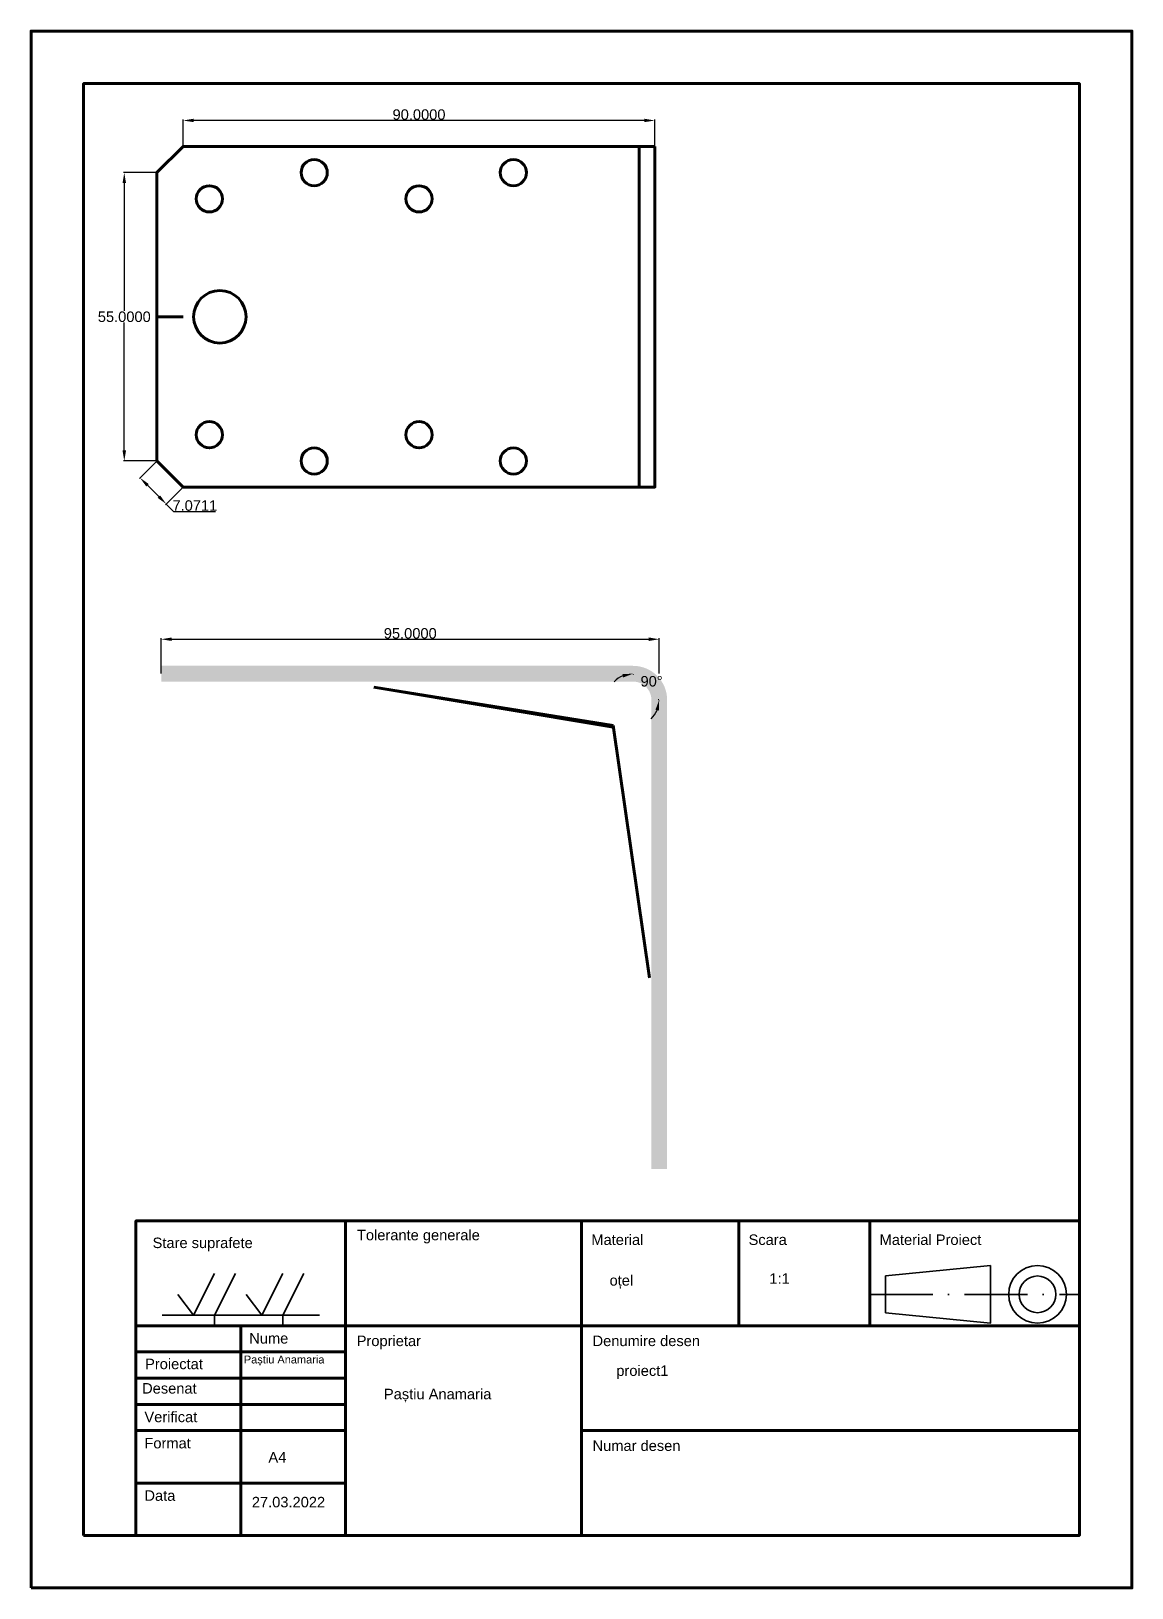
# Model space of a CAD drawing. Header units: millimetres. Extents: x 0 to 210, y 0 to 297.
import ezdxf

# ---------------------------------------------------------------- set-up
doc = ezdxf.new("R2010")
doc.units = ezdxf.units.MM
doc.header["$MEASUREMENT"] = 0
doc.linetypes.add('ACAD_ISO10W100', pattern=[18, 12, -3, 0, -3])
doc.layers.get('0').update_dxf_attribs({"lineweight": 100})
doc.layers.add('axis', color=7, linetype='ACAD_ISO10W100', lineweight=35)
doc.layers.add('dimensions', color=7, linetype='Continuous', lineweight=35)
doc.styles.get("Standard").update_dxf_attribs({"font": 'arial.ttf'})
doc.dimstyles.get("Standard").update_dxf_attribs({"dimtxt": 2, "dimasz": 2, "dimexe": 0.18, "dimexo": 0.0625, "dimgap": 0.09, "dimtad": 1, "dimtih": 1, "dimtoh": 1, "dimdec": 4, "dimzin": 0, "dimdsep": 46, "dimtxsty": 'Standard', "dimcen": 0.09, "dimadec": 0, "dimazin": 0, "dimtfac": 1, "dimtdec": 4, "dimtofl": 0, "dimtmove": 0, "dimatfit": 3, "dimfxl": 1, "dimtolj": 1, "dimtzin": 0, "dimarcsym": 0})

# ---------------------------------------------------------------- blocks, each defined once
blk = doc.blocks.new('*D9')
at = {"color": 0, "lineweight": -2, "transparency": 16777216}
for p, q in [((24.83, 174.47), (24.83, 181.16)), ((26.83, 180.98), (117.83, 180.98)), ((119.83, 174.47), (119.83, 181.16))]:
    blk.add_line(p, q, dxfattribs=at)
at = {"color": 0, "transparency": 16777216}
for points in [[(26.83, 181.32), (26.83, 180.65), (24.83, 180.98)], [(117.83, 181.32), (117.83, 180.65), (119.83, 180.98)]]:
    blk.add_solid(points, dxfattribs=at)
at = {"layer": 'Defpoints', "color": 0, "transparency": 16777216}
for p in [(119.83, 180.98), (24.83, 174.41), (119.83, 174.41)]:
    blk.add_point(p, dxfattribs=at)
at = {"color": 0, "transparency": 16777216, "insert": (72.33, 182.09), "char_height": 2, "attachment_point": 5}
blk.add_mtext('\\A1;95.0000', dxfattribs=at)
blk = doc.blocks.new('*D12')
at = {"color": 0, "lineweight": -2, "transparency": 16777216}
for p, q in [((29, 275.06), (29, 280.14)), ((117, 279.96), (31, 279.96)), ((119, 275.06), (119, 280.14))]:
    blk.add_line(p, q, dxfattribs=at)
at = {"color": 0, "transparency": 16777216}
for points in [[(31, 280.29), (31, 279.63), (29, 279.96)], [(117, 280.29), (117, 279.63), (119, 279.96)]]:
    blk.add_solid(points, dxfattribs=at)
at = {"layer": 'Defpoints', "color": 0, "transparency": 16777216}
for p in [(29, 279.96), (29, 275), (119, 275)]:
    blk.add_point(p, dxfattribs=at)
at = {"color": 0, "transparency": 16777216, "insert": (74, 281.07), "char_height": 2, "attachment_point": 5}
blk.add_mtext('\\A1;90.0000', dxfattribs=at)
blk = doc.blocks.new('*U19')
blk.add_circle((0, 0), 2.5)
blk = doc.blocks.new('*U20')
at = {"color": 0, "linetype": 'ByBlock', "lineweight": -2, "transparency": 16777216}
for p in [(0, 0), (40, 0)]:
    blk.add_blockref('*U19', p, dxfattribs=at)
blk = doc.blocks.new('*U21')
blk.add_circle((0, 0), 2.5)
blk = doc.blocks.new('*U22')
at = {"color": 0, "linetype": 'ByBlock', "lineweight": -2, "transparency": 16777216}
for p in [(0, 0), (38, 0)]:
    blk.add_blockref('*U21', p, dxfattribs=at)
blk = doc.blocks.new('*D28')
at = {"color": 0, "lineweight": -2, "transparency": 16777216}
for p, q in [((23.94, 270), (17.59, 270)), ((17.77, 268), (17.77, 243.61)), ((17.77, 217), (17.77, 241.39)), ((23.94, 215), (17.59, 215))]:
    blk.add_line(p, q, dxfattribs=at)
at = {"color": 0, "transparency": 16777216}
for points in [[(17.44, 268), (18.11, 268), (17.77, 270)], [(17.44, 217), (18.11, 217), (17.77, 215)]]:
    blk.add_solid(points, dxfattribs=at)
at = {"layer": 'Defpoints', "color": 0, "transparency": 16777216}
for p in [(24, 270), (17.77, 215), (24, 215)]:
    blk.add_point(p, dxfattribs=at)
at = {"color": 0, "transparency": 16777216, "insert": (17.77, 242.5), "char_height": 2, "attachment_point": 5}
blk.add_mtext('\\A1;55.0000', dxfattribs=at)
blk = doc.blocks.new('*U30')
blk.add_circle((0, 0), 2.5)
blk = doc.blocks.new('*U31')
at = {"color": 0, "linetype": 'ByBlock', "lineweight": -2, "transparency": 16777216}
for p in [(0, 0), (40, 0)]:
    blk.add_blockref('*U30', p, dxfattribs=at)
blk = doc.blocks.new('*U32')
blk.add_circle((0, 0), 2.5)
blk = doc.blocks.new('*U33')
at = {"color": 0, "linetype": 'ByBlock', "lineweight": -2, "transparency": 16777216}
for p in [(0, 0), (38, 0)]:
    blk.add_blockref('*U32', p, dxfattribs=at)
blk = doc.blocks.new('*D34')
at = {"color": 0, "lineweight": -2, "transparency": 16777216}
for p, q in [((23.96, 214.96), (20.65, 211.65)), ((22.19, 210.36), (24.36, 208.19)), ((28.96, 209.96), (25.65, 206.65)), ((25.78, 206.78), (27.19, 205.36)), ((27.19, 205.36), (35.18, 205.36))]:
    blk.add_line(p, q, dxfattribs=at)
at = {"color": 0, "transparency": 16777216}
for points in [[(22.43, 210.6), (21.96, 210.13), (20.78, 211.78)], [(24.6, 208.43), (24.13, 207.96), (25.78, 206.78)]]:
    blk.add_solid(points, dxfattribs=at)
at = {"layer": 'Defpoints', "color": 0, "transparency": 16777216}
for p in [(24, 215), (29, 210), (25.78, 206.78)]:
    blk.add_point(p, dxfattribs=at)
at = {"color": 0, "transparency": 16777216, "insert": (31.23, 206.48), "char_height": 2, "attachment_point": 5}
blk.add_mtext('\\A1;7.0711', dxfattribs=at)
blk = doc.blocks.new('A$Cf0b7b068')
at = {"lineweight": 35}
for p, q in [((3, 4), (6, 0)), ((16, 4), (19, 0))]:
    blk.add_line(p, q, dxfattribs=at)
for points in [[(6, 0), (10, 8)], [(10, -2), (10, 0), (14, 8)], [(19, 0), (23, 8)], [(23, -2), (23, 0), (27, 8)], [(0, 0), (30, 0)]]:
    blk.add_lwpolyline(points, dxfattribs=at)
blk = doc.blocks.new('A$Ca5234164')
at = {"lineweight": 35}
for points in [[(3, 3.5), (23, 5.5)], [(3, 0), (3, 3.5)], [(23, 0), (23, 5.5)], [(3, 0), (3, -3.5)], [(23, 0), (23, -5.5), (3, -3.5)]]:
    blk.add_lwpolyline(points, dxfattribs=at)
at = {"layer": 'axis', "lineweight": 35}
blk.add_lwpolyline([(0, 0), (40, 0)], dxfattribs=at)
at = {"layer": 'dimensions', "lineweight": 35}
for radius in [5.5, 3.5]:
    blk.add_circle((32, 0), radius, dxfattribs=at)
blk = doc.blocks.new('*D37')
at = {"color": 0, "lineweight": -2, "transparency": 16777216}
for p, q in [((114.83, 174.35), (114.83, 174.23)), ((119.77, 169.41), (119.65, 169.41))]:
    blk.add_line(p, q, dxfattribs=at)
for start, end in [(113.0739, 136.1478), (313.8522, 336.9261)]:
    blk.add_arc((114.83, 169.41), 5, start, end, dxfattribs=at)
at = {"color": 0, "transparency": 16777216}
for points in [[(112.81, 174.34), (112.94, 173.68), (114.83, 174.41)], [(119.11, 167.52), (119.76, 167.38), (119.83, 169.41)]]:
    blk.add_solid(points, dxfattribs=at)
at = {"layer": 'Defpoints', "color": 0, "transparency": 16777216}
for p in [(114.83, 174.41), (114.83, 169.41), (119.16, 171.91), (119.83, 169.41)]:
    blk.add_point(p, dxfattribs=at)
at = {"color": 0, "transparency": 16777216, "insert": (118.37, 172.95), "char_height": 2, "attachment_point": 5}
blk.add_mtext('\\A1;90°', dxfattribs=at)

msp = doc.modelspace()

# ---------------------------------------------------------------- linework, layer by layer
for p, q in [((29, 242.5), (24, 242.5)), ((111.02609, 164.19205), (65.37389, 171.85561)), ((65.37389, 171.85561), (111.02609, 164.55698)), ((111.02609, 164.55698), (117.96522, 116.38603))]:
    msp.add_line(p, q)
for points in [[(0, 0), (210, 0), (210, 297), (0, 297)], [(10, 10), (200, 10), (200, 287), (10, 287)], [(20, 50), (200, 50), (200, 70), (20, 70)], [(20, 10), (200, 10), (200, 50), (20, 50)], [(20, 10), (200, 10), (200, 10), (20, 10)]]:
    msp.add_lwpolyline(points, close=True)
for points in [[(24, 270), (29, 275)], [(119, 275), (29, 275), (119, 275)], [(119, 275), (119, 210), (29, 210)], [(116, 210), (116, 275)], [(24, 242.5), (24, 270)], [(24, 242.5), (24, 215)], [(24, 215), (29, 210)], [(60, 50), (60, 70), (60, 50)], [(105, 50), (105, 70), (105, 50)], [(135, 70), (135, 50), (135, 70)], [(160, 70), (160, 50), (160, 70), (160, 50)], [(40, 50), (40, 10), (40, 50)], [(60, 10), (60, 50), (60, 10)], [(105, 10), (105, 50), (105, 10)], [(20, 45), (60, 45), (20, 45), (60, 45)], [(20, 40), (60, 40), (20, 40), (60, 40)], [(20, 35), (60, 35), (20, 35)], [(20, 30), (60, 30), (20, 30)], [(105, 30), (200, 30)], [(20, 20), (60, 20), (20, 20)]]:
    msp.add_lwpolyline(points)
at = {"const_width": 3}
msp.add_lwpolyline([(24.83474, 174.41013), (114.83474, 174.41013, -0.414213562), (119.83474, 169.41013), (119.83474, 79.89289)], format="xyb", dxfattribs=at)
msp.add_circle((36, 242.5), 5)

# ---------------------------------------------------------------- block references
for name, p in [('*U22', (54, 270)), ('*U20', (34, 265)), ('A$Cf0b7b068', (25, 52)), ('A$Ca5234164', (160, 56))]:
    msp.add_blockref(name, p)
at = {"xscale": -1, "rotation": 180}
for name, p in [('*U31', (34, 220)), ('*U33', (54, 215))]:
    msp.add_blockref(name, p, dxfattribs=at)

# ---------------------------------------------------------------- texts
at = {"attachment_point": 1}
for s, width, insert, char_height in [('Tolerante generale', 40.9645815, (62.15842, 68.32047), 2), ('Stare suprafete', 34.5207333, (23.1743, 66.82758), 2), ('Material', 30, (106.87621, 67.42223), 2), ('Scara', 25, (136.87621, 67.42223), 2), ('Material Proiect', 40, (161.87621, 67.42223), 2), ('oț{\\fArial|b0|i0|c238|p34;el}', 28.6122502, (110.35388, 59.66166), 2), ('1:1', 15.4787559, (140.84235, 60.01317), 2), ('Nume', 20, (41.61089, 48.60986), 2), ('Proprietar', 45, (62.11074, 48.12526), 2), ('Denumire desen', 57.5046173, (107.11074, 48.12526), 2), ('Proiectat', 20, (21.73982, 43.72226), 2), ('Paștiu Anamaria', 19.2311838, (40.58221, 44.3122), 1.5), ('{\\fArial|b0|i0|c238|p34;proiect1}', 72.9377852, (111.64378, 42.43746), 2), ('Desenat', 20, (21.17156, 39.06548), 2), ('Paștiu Anamaria', 36.586157, (67.30693, 37.98249), 2), ('Verificat', 20, (21.61089, 33.60986), 2), ('Format', 20, (21.61089, 28.60986), 2), ('Numar desen', 95, (107.11074, 28.12526), 2), ('A4', 11.0227482, (45.27274, 25.91628), 2), ('Data', 20, (21.61089, 18.60986), 2), ('27.03.2022', 15.126966, (42.10664, 17.36277), 2)]:
    msp.add_mtext_dynamic_manual_height_columns(s, width=width, gutter_width=1, heights=[0], dxfattribs=dict(at, insert=insert, char_height=char_height))

# ---------------------------------------------------------------- dimensions: what is measured, and where the dimension line sits
for base, p1, p2, picture, middle in [((29, 279.95925), (119, 275), (29, 275), '*D12', (74, 281.0704)), ((119.83474, 180.98349), (24.83474, 174.41013), (119.83474, 174.41013), '*D9', (72.33474, 182.09464))]:
    dim = msp.add_linear_dim(base=base, p1=p1, p2=p2, dimstyle='Standard')
    dim.commit()
    dim.dimension.update_dxf_attribs({"geometry": picture, "text_midpoint": middle})
dim = msp.add_linear_dim(base=(17.77374, 215), p1=(24, 270), p2=(24, 215), angle=90, dimstyle='Standard')
dim.commit()
dim.dimension.update_dxf_attribs({"geometry": '*D28', "text_midpoint": (17.77374, 242.5)})
dim = msp.add_aligned_dim(p1=(24, 215), p2=(29, 210), distance=-4.55627, dimstyle='Standard')
dim.commit()
dim.dimension.update_dxf_attribs({"geometry": '*D34', "text_midpoint": (31.23265, 206.47516)})
dim = msp.add_angular_dim_3p(base=(119.16487, 171.91013), center=(114.83474, 169.41013), p1=(119.83474, 169.41013), p2=(114.83474, 174.41013), dimstyle='Standard')
dim.commit()
dim.dimension.update_dxf_attribs({"geometry": '*D37', "text_midpoint": (118.37027, 172.94567)})

doc.saveas('drawing.dxf')
